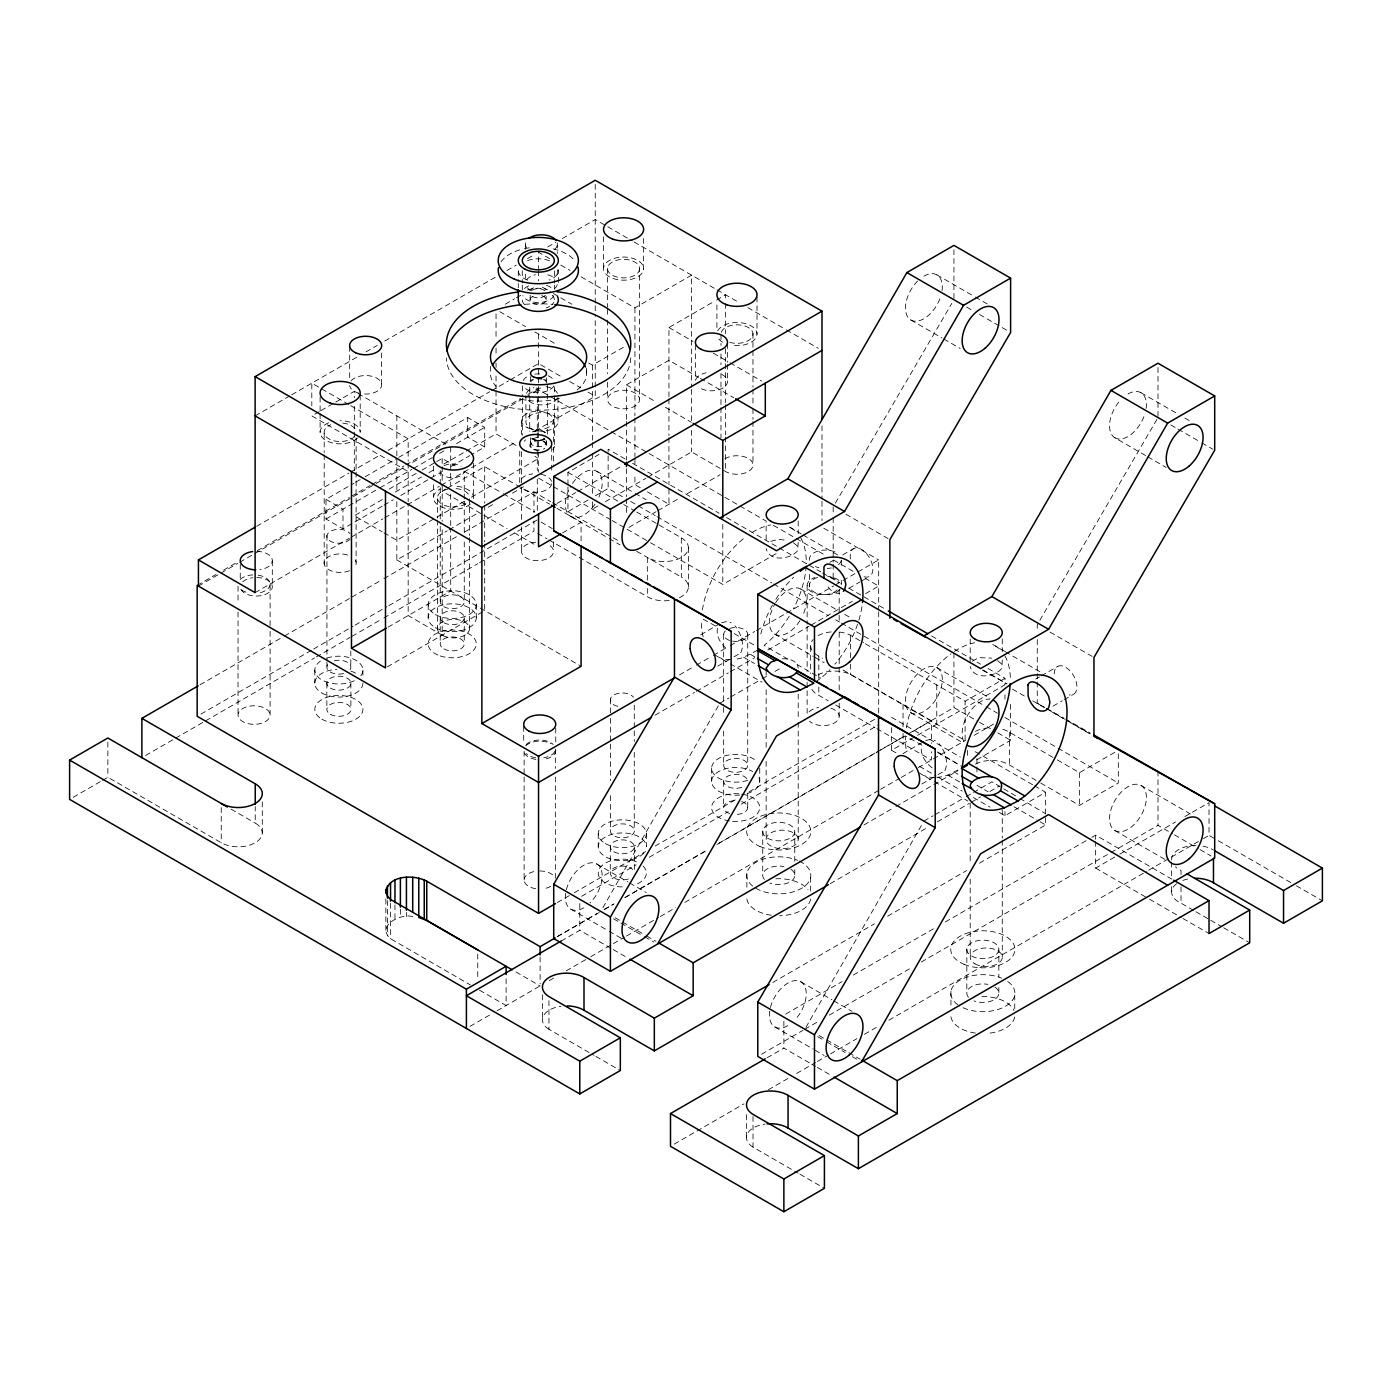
<?xml version="1.0" encoding="UTF-8"?>
<svg xmlns="http://www.w3.org/2000/svg" width="1392" height="1392" viewBox="0 0 1392 1392"><rect width="100%" height="100%" fill="white"/><g stroke="black" fill="none" stroke-linecap="round" stroke-linejoin="round"><path stroke-width="0.75" stroke-dasharray="5 3.75" d="M798.208 542.236L797.668 550.64C790.43 559.584 769.515 562.142 766.139 548.709M1002.275 660.069L1001.753 668.456C994.514 677.399 973.6 679.975 970.207 666.524M740.805 652.761C744.946 643.852 740.735 633.116 735.011 625.843M944.872 770.594C949.031 761.685 944.82 750.932 939.078 743.659M602.91 907.688L718.742 705.152M805.916 1027.383L921.748 824.847M835.357 503.173L951.745 303.456M1156.926 419.427L1037.266 624.73L1037.266 631.098M972.312 661.183L978.854 657.598L991.626 658.138M815.695 681.889L820.793 678.165A74.159 42.821 -60 0 0 829.997 669.691M721.63 622.746L727.094 621.458L731.2 622.816M925.697 740.561L931.161 739.274L935.285 740.648M412.711 916.528C400.513 913.187 375.718 925.958 390.682 938.8L470.339 984.91M737.012 659.06A74.159 42.821 -60 0 0 743.641 657.268L757.3 650.395M936.833 777.432A74.159 42.821 -60 0 0 947.726 775.1L961.385 768.227M255.119 415.895L289.867 395.85M291.694 394.789L358.475 356.23M365.992 351.898L377.267 345.39M384.784 341.04L495.639 277.025M506.914 270.518L516.31 265.089M527.585 258.581L535.102 254.249M547.7 246.976L555.773 242.312M562.333 238.537L595.237 219.536L632.316 240.938M319.203 411.632L311.808 415.895L408.169 471.54M321.047 410.57L333.993 403.088M335.837 402.027L354.316 391.361L354.316 397.781M505.279 304.204L514.518 298.862M516.38 297.801L521.913 294.599M529.308 290.319L534.859 287.117M256.685 526.28L348.766 473.123M350.645 472.027L380.747 454.645M388.055 450.416L489.688 391.744M491.567 390.665L508.48 380.903M510.359 379.807L538.547 363.538L562.333 377.267M581.177 276.869L634.926 307.893L691.615 275.164L691.615 387.254M382.139 506.201L342.989 528.821L325.972 518.99L325.972 499.363L353.951 483.215M355.813 482.137L363.277 477.821M365.139 476.76L396.842 458.455M398.704 457.376L467.695 417.548L484.694 427.361L484.694 446.989L471.644 454.54M197.159 585.371L215.951 574.513M223.468 570.181L238.502 561.498M257.294 550.64L349.375 497.483M351.254 496.405L370.046 485.547M371.925 484.468L403.871 466.024M405.751 464.928L520.382 398.756M527.899 394.423L537.295 388.994L766.139 521.113L766.139 540.235M198.43 586.084L219.101 574.165M220.98 573.069L237.893 563.308M239.772 562.229L405.142 466.755M412.658 462.405L523.514 398.408M525.393 397.312L538.547 389.725M325.972 518.99L378.415 488.731M380.051 487.774L411.98 469.348M413.615 468.391L432.268 457.637M439.594 453.392L445.144 450.19M456.506 443.63L484.694 427.361M588.694 363.034L592.4 365.174L625.687 345.964M389.151 489.062L420.245 471.122M422.072 470.061L434.878 462.666M436.705 461.622L442.186 458.455L455.167 465.937M668.943 396.807L668.943 327.538L714.653 301.142M716.48 300.08L725.632 294.808L725.632 301.281M382.295 499.571L354.316 515.719L382.052 531.727M395.345 492.037L421.445 476.969M428.91 472.654L436.375 468.356M443.822 464.041L464.336 452.209M466.198 451.13L496.039 433.904L516.38 445.649M384.001 505.139L393.327 499.745M400.792 495.448L441.821 471.766M451.13 466.372L469.783 455.602M255.119 592.644L349.079 538.391M350.958 537.312L382.904 518.868M384.784 517.772L405.455 505.835M407.334 504.757L439.28 486.313M441.16 485.234L516.31 441.838M535.102 430.981L595.237 396.268L595.237 318.681M445.875 489.044L442.186 491.185L507.053 528.629M447.737 487.983L484.694 466.633L514.361 483.755M626.417 419.201L626.417 384.818L668.943 360.267L698.593 377.389M463.971 501.52L396.842 540.27L383.896 532.805M471.418 497.205L538.547 458.455L534.859 456.315M396.842 501.677L396.842 559.915L447.18 530.839M449.042 529.76L478.883 512.534M488.209 507.158L495.674 502.843M512.447 493.168L523.636 486.695M200.03 684.794L282.576 637.136M284.438 636.057L350.105 598.142M351.985 597.064L382 579.733M383.879 578.654L457.028 536.407M464.545 532.075L477.665 524.488M479.544 523.409L533.954 492.002L550.675 501.659M567.953 484.764L567.953 472.358L598.995 454.436M557.026 503.417L575.818 492.577M577.697 491.48L622.798 465.45M200.918 714.113L311.791 650.099M313.67 649.02L353.133 626.226M355.012 625.147L386.959 606.703M388.838 605.624L537.295 519.912M73.237 797.268L100.572 781.486M102.399 780.425L107.863 777.275L221.241 842.734A24.047 13.885 0 0 0 255.241 842.734A24.047 13.885 0 0 0 255.241 823.09L255.241 806.56M145.621 755.473L173.756 739.222M175.636 738.143L203.771 721.891M205.651 720.812L314.453 657.998M316.332 656.92L350.105 637.414M351.985 636.335L382 619.005M383.879 617.926L477.665 563.777M479.544 562.681L533.954 531.274L533.954 520.939M588.05 500.041L567.953 511.647L567.953 486.835M595.358 495.83L608.13 488.453L623.181 497.135M388.055 627.166L450.695 591.008L450.695 528.664M597.951 505.975L592.4 509.176L592.4 498.44M605.346 501.712L645.888 478.291M647.732 477.247L691.615 451.913L723.84 470.513M562.577 532.945L581.073 522.261L581.073 543.767M387.324 666.855L484.694 610.636L484.694 544.011M655.997 511.734L626.417 528.821L648.655 541.662M657.842 510.673L678.078 498.997M687.23 493.708L720.134 474.707M650.516 542.723L722.796 584.449L777.067 553.111M700.733 634.769L719.333 624.016M829.841 562.333L833.53 560.21M842.752 554.886L853.835 548.483M679.487 674.911L694.521 666.229M696.4 665.15L711.434 656.467M713.313 655.388L728.347 646.706M730.226 645.61L754.655 631.516M756.535 630.437L784.723 614.15M786.602 613.072L833.582 585.945M835.461 584.866L856.132 572.93M858.011 571.851L878.683 559.915L878.683 609.696M848.929 588.311L859.995 581.926M861.839 580.864L869.217 576.601M717.715 666.194L732.227 657.824M734.036 656.78L738.404 654.292L735.359 654.083M655.058 715.192L694.521 692.416M696.4 691.337L728.347 672.893M730.226 671.797L754.655 657.703M767.81 650.099L809.152 626.226M811.031 625.147L852.374 601.274M865.528 593.688L878.683 586.084L865.528 578.498M719.803 703.273L729.008 697.966M730.835 696.905L760.258 679.922M762.103 678.861L767.618 675.677M774.961 671.431L782.321 667.186M557.339 902.521L572.373 893.855M574.252 892.759L645.662 851.539M655.058 846.11L735.863 799.46M749.018 791.874L874.924 719.177M581.665 896.274L636.144 864.832M649.281 857.228L728.173 811.693M741.31 804.106L878.422 724.936M557.479 936.416L596.994 913.604M604.528 909.254L613.907 903.843M625.182 897.335L707.815 849.625M719.072 843.117L874.959 753.124M876.838 752.045L905.009 735.776M908.767 733.619L953.938 707.536L977.706 721.265M557.044 936.868L602.179 910.803M604.076 909.724L613.472 904.278M624.764 897.77L707.536 849.99M716.932 844.544L878.717 751.158M880.597 750.062L905.044 735.95M912.578 731.6L931.387 720.743L931.387 743.485M865.528 643.87L965.108 701.272L1004.954 678.269L1004.954 684.464M561.202 941.009L579.785 930.274L611.384 948.526M891.576 727.633L891.576 750.271L915.727 736.316M917.589 735.254L1004.954 684.812M902.938 753.664L923.418 741.849M1035.752 679.087L1039.459 676.964M1041.303 675.903L1057.903 666.316M470.026 1026.374L490.889 1014.333M497.083 1010.766L539.852 986.058M549.266 980.629L554.921 977.375M566.213 970.85L588.816 957.8M590.695 956.722L624.764 937.042M626.47 936.05L658.625 917.502M660.365 916.493L675.555 907.723M684.847 902.364L878.787 790.378M880.597 789.334L899.493 778.424M901.285 777.397L916.441 768.645M918.215 767.618L965.404 740.37M974.156 735.324L994.079 723.823M1052.996 706.144L1062.235 700.82M1064.08 699.741L1073.302 694.417M921.8 784.009L936.294 775.64M938.121 774.596L942.488 772.125L939.443 771.916M864.032 824.899L894.082 807.551M895.961 806.455L957.94 770.681M976.749 759.823L1010.609 740.266L1010.609 703.308M923.888 821.106L933.075 815.799M934.919 814.738L964.325 797.738M966.17 796.676L971.686 793.492M973.53 792.431L991.904 781.817L1017.952 797.285M830.276 883.659L927.942 827.266M937.338 821.837L969.267 803.41M971.146 802.331L980.525 796.903M989.921 791.491L999.317 786.062M999.369 812.51L1004.954 815.729L1045.618 792.257L1045.618 824.969L977.897 864.084M1057.346 759.928L1079.479 772.699L1116.471 751.349M772.838 982.456L874.437 923.818M887.591 916.214L966.605 870.592M1040.746 783.07L1079.479 805.429L1118.315 783L1118.315 750.271M785.749 1014.089L842.09 981.569M853.366 975.061L934.119 928.429M945.394 921.922L1090.006 838.419M1091.885 837.34L1095.643 835.165L1171.855 879.17M761.546 1054.249L802.958 1030.341M804.837 1029.245L819.871 1020.58M829.249 1015.151L911.882 967.457M921.278 962.029L1109.076 853.609M1110.955 852.513L1158.005 825.352L1172.638 833.808M767.131 1057.763L783.87 1048.106L815.468 1066.342M1095.643 841.342L1095.643 868.103L1117.95 855.21M1119.812 854.149L1175.561 821.959M1184.87 816.582L1209.022 802.645L1209.022 835.374L1216.451 839.654M674.25 1144.12L743.92 1103.891M768.401 1089.762L789.125 1077.791M796.659 1073.441L815.486 1062.583M817.365 1061.487L828.658 1054.962M830.537 1053.883L856.898 1038.658M864.432 1034.308L879.5 1025.608M888.914 1020.179L1146.886 871.235M1148.765 870.157L1169.489 858.203M1171.368 857.107L1201.487 839.724M1203.384 838.628L1209.022 835.374M770.768 541.436L777.937 539.348L787.541 540.322M839.463 593.236L837.097 593.253A15.521 10.962 74.9 0 1 830.067 589.321L828.101 586.867A16.112 10.44 66.9 0 1 826.343 584.066M782.165 658.834C788.551 658.294 797.564 660.504 798.208 668.09M703.291 619.301L717.698 627.183C715.331 636.092 721.3 644.757 728.033 650.012M982.317 670.057L1006.851 683.82M1037.266 682.045L1037.266 703.273L1044.8 707.501M1046.697 708.563L1063.679 718.098M1065.559 719.159L1090.093 732.923M814.668 653.387A24.047 13.885 0 0 0 818.809 656.102L822.55 658.259M843.134 670.057L931.387 720.743M811.884 689.405A24.047 13.885 0 0 0 818.809 695.374L828.17 700.75M835.652 705.031L874.959 727.564M876.838 728.642L931.387 760.015L931.387 751.75M936.92 274.868L973.478 295.991M975.322 297.053L988.111 304.43M1140.988 392.701L1177.562 413.807M1184.87 418.035L1190.369 421.202M966.727 307.127L972.208 310.294M979.533 314.505L1006.955 330.339M1170.811 424.943L1176.292 428.11M1178.119 429.171L1200.061 441.838M1201.888 442.9L1212.867 449.233M910.855 320.003L941.949 337.943M943.776 339.004L960.236 348.505M1118.75 402.149A26.048 15.051 -60 0 0 1114.94 437.819L1146.016 455.776M1147.843 456.837L1166.131 467.381M634.16 241.999L715.175 288.77M717.054 289.849L739.535 302.847M747.869 307.649L784.931 329.051M786.393 329.887L818.287 348.313M549.666 258.686L538.547 252.265L538.547 268.621M560.802 265.106L570.059 270.448M668.943 327.538L693.025 341.44M713.417 353.22L728.242 361.781M730.087 362.842L761.598 381.025M542.254 287.135L551.528 292.477M553.372 293.555L558.94 296.757M560.802 297.836L571.921 304.256M700.437 378.45L733.793 397.712M499.728 311.669L525.619 326.615M534.859 331.94L557.131 344.798M626.417 384.818L656.067 401.923M665.341 407.282L691.285 422.263M845.988 514.292L888.044 538.582M1050.055 632.125L1092.111 656.398M569.641 381.495L580.621 387.829M587.929 392.039L595.237 396.268M823.82 528.229L878.683 559.915M801.148 533.884L788.359 526.489A74.159 42.821 -60 0 1 797.39 533.153M802.975 534.946L837.723 555.008M1004.606 651.334L992.426 644.322A74.159 42.821 -60 0 1 1001.474 650.969M1005.233 651.717L1039.981 671.762M773.447 525.341L824.29 554.695M833.582 560.054L856.167 573.104M625.06 458.942L608.13 449.164L608.13 488.453M632.577 463.292L719.09 513.23M726.607 517.58L777.397 546.899M779.276 547.978L807.482 564.265M809.361 565.343L820.654 571.868M822.533 572.947L839.446 582.726M848.859 588.155L884.581 608.774M931.596 635.918L980.507 664.158M988.024 668.491L1004.954 678.269M983.187 670.091L1006.955 683.82M1037.266 703.273L1044.574 707.501M1046.401 708.545L1064.689 719.107M1066.516 720.169L1090.284 733.897M1012.384 689.11L1025.399 696.626M1032.829 700.907L1043.983 707.345M1051.412 711.643L1068.134 721.3M1069.996 722.378L1090.441 734.176M640.303 487.739L634.926 484.642L634.926 473.889M647.454 491.863L668.943 504.269L668.943 487.078M596.785 471.244L633.36 492.368M635.187 493.412L646.166 499.745M800.87 589.06L837.427 610.183M844.753 614.411L850.234 617.578M936.92 667.621A26.048 15.051 -60 0 1 928.655 707.989A26.048 15.051 -60 0 1 906.088 694.956A26.048 15.051 -60 0 1 936.92 667.621L989.938 698.245M1140.988 785.436A26.048 15.051 -60 0 1 1132.723 825.804A26.048 15.051 -60 0 1 1110.172 812.771A26.048 15.051 -60 0 1 1140.988 785.436L1190.369 813.955M630.698 501.468L636.335 504.739M638.232 505.818L655.145 515.597M657.024 516.676L771.742 582.9M773.621 583.996L828.17 615.49M835.687 619.823L839.446 621.998M841.325 623.077L984.266 705.605M986.145 706.684L997.42 713.209M1004.954 717.541L1118.315 783M1218.313 840.733L1294.525 884.72M1296.387 885.799L1322.4 900.815M567.953 472.358L621.859 503.486M623.72 504.565L634.874 511.003M636.736 512.065L657.181 523.879M659.025 524.941L681.332 537.817L681.332 577.088A24.047 13.885 0 0 1 676.355 598.943M839.359 632.055A24.047 13.885 0 0 1 850.529 635.222L863.649 642.791M1002.797 729.304A24.047 13.885 0 0 1 1009.409 732.244L1055.501 758.866M979.533 722.309L990.495 728.642M997.82 732.871L1010.609 740.266M1174.465 834.852L1198.234 848.581M1200.061 849.642L1211.04 855.976M484.694 446.989L467.695 437.175L467.695 417.548M538.547 478.082L551.545 485.599M553.407 486.661L610.305 519.512M612.097 520.556L624.625 527.777M975.427 764.069A24.047 13.885 0 0 1 1009.409 764.974L1038.902 782.008M818.026 674.911A24.047 13.885 0 0 1 850.529 674.511L965.108 740.544L965.108 701.272M552.537 502.738L619.997 541.679M636.736 551.336L681.332 577.088M358.022 393.484L446.971 444.848M516.206 484.816L549.562 504.078M556.974 508.358L581.073 522.261M570.737 516.38L607.312 537.486M609.139 538.547L620.101 544.881M774.805 634.195L813.206 656.363M815.033 657.424L824.186 662.696M910.855 712.756L963.89 743.363M1114.94 830.572L1166.131 860.134M1032.62 784.74L976.94 752.585A24.047 13.885 0 0 1 973.843 750.949M1034.482 785.819L1045.618 792.257M891.576 717.35L960.341 757.057M348.87 404.567L311.808 383.165L311.808 405.681M350.714 405.646L408.169 438.811L408.169 461.309M464.423 471.296L501.485 492.681M503.347 493.76L534.841 511.943M787.907 659.164L764.104 645.436A74.159 42.821 -60 0 0 791.422 612.497M796.99 664.419L820.793 678.165M541.036 522.07L552.293 528.577M734.245 633.621L754.882 645.54M937.964 752.637L963.56 767.427M750.445 654.362L755.717 657.407M954.529 772.195L958.044 774.213M976.94 785.314L988.076 791.752M1014.055 806.751L1038.188 820.688M1040.05 821.767L1045.618 824.969M1176.658 883.659A24.047 13.885 0 0 0 1181.008 903.147L1194.005 910.646M1195.867 911.725L1208.848 919.225M1210.709 920.286L1221.845 926.724M1223.707 927.803L1249.703 942.802M537.66 533.432L546.952 538.791M548.813 539.87L647.315 596.733A24.047 13.885 0 0 0 670.561 600.335M743.641 657.268L754.516 663.549M947.726 775.1L960.393 782.408M891.576 750.271L897.144 753.49M919.451 766.366L936.172 776.023M938.034 777.101L962.203 791.056M973.356 797.494L990.077 807.151M1095.643 868.103L1147.687 898.136M1149.548 899.215L1181.147 917.45M1183.009 918.529L1209.022 933.545M514.466 532.91L536.703 545.751M714.427 654.71L729.06 663.149M730.261 663.827L761.981 682.15M918.511 772.525L933.145 780.982M934.345 781.66L967.875 801.044M325.972 499.363L342.989 509.176L342.989 528.821M396.842 559.915L581.073 666.281M596.785 863.997L627.879 881.936M629.706 882.998L646.166 892.498M800.87 981.812L831.946 999.769M833.773 1000.813L852.061 1011.375M615.107 917.746L620.675 920.965M622.537 922.043L644.844 934.919M646.706 935.981L655.997 941.357M819.175 1035.561L824.76 1038.78M826.622 1039.859L847.067 1051.656M848.911 1052.735L860.065 1059.173M613.559 918.824L619.057 921.991M620.884 923.035L642.826 935.72M644.653 936.764L653.788 942.053M817.643 1036.64L824.951 1040.868M826.778 1041.929L845.066 1052.474M852.391 1056.702L857.872 1059.869M570.737 909.115L607.312 930.239M609.139 931.283L621.928 938.678M774.805 1026.948L813.206 1049.116M815.033 1050.177L824.186 1055.449M613.246 949.588L628.123 958.183M817.313 1067.42L832.19 1075.999M515.945 971.964L540.113 985.919M231.089 809.152L255.241 823.09M548.953 1000.674L548.953 1029.297L594.036 1055.327M595.915 1056.424L620.327 1070.518M753.02 1116.436L753.02 1147.13L798.103 1173.16M799.982 1174.239L824.412 1188.333M479.527 990.217L506.096 1005.546L506.096 976.61M1019.814 798.399L1045.844 813.85M937.529 751.958L959.854 765.217M932.101 767.845C925.367 762.572 919.416 753.907 921.765 744.998L905.566 736.142A74.159 42.821 -60 0 0 906.488 751.384M997.507 660.556L1001.231 663.688L1002.275 666.42M793.44 542.741L797.164 545.873L798.208 548.587M1181.008 874.507L1181.008 870.418A24.047 13.885 0 0 1 1175.387 866.851M1181.008 886.774L1181.008 903.147M1171.664 862.031L1171.664 878.404M1171.664 886.582L1171.664 892.724M1158.005 367.575L1158.005 417.548M1158.005 771.029L1158.005 825.352M1095.643 835.165L1095.643 839.289M1079.479 772.699L1079.479 805.429M1037.266 639.589L1037.266 671.431M1037.266 673.554L1037.266 679.922M1014.733 995.071L1014.733 1009.009M1009.409 732.244L1009.409 764.974M1004.954 694.799L1004.954 699.132M1004.954 811.623L1004.954 815.729M1002.275 638.876L1002.275 651.595M1002.275 809.761L1002.275 837.967M1002.275 840.124L1002.275 957.244M998.847 949.988A16.025 9.257 0 0 1 973.965 957.122A16.025 9.257 0 0 1 975.705 941.114A16.025 9.257 0 0 1 998.847 949.988L998.847 977.08M998.847 987.502L998.847 993.749M976.94 758.727L976.94 764.869M976.94 766.905L976.94 773.047M970.207 638.98L970.207 664.402M970.207 803.254L970.207 863.98M970.207 879.17L970.207 957.244M967.597 750.358L967.597 758.536M966.831 948.822L966.831 992.583M953.938 249.742L953.938 299.732M953.938 653.196L953.938 707.536M950.945 991.261L950.945 1007.164M936.764 684.899L936.764 724.188M903.043 704.369L903.043 731.252M903.043 733.323L903.043 743.659M878.683 611.854L878.683 717.002M850.529 635.222L850.529 662.105M850.529 664.175L850.529 674.511M841.307 560.228L841.307 566.283M841.307 580.377L841.307 584.396A16.025 9.257 0 0 0 827.683 576.323M839.185 589.495L839.185 613.106M839.185 615.264L839.185 621.702M839.185 632.42L839.185 690.362M839.185 703.256L839.185 716.132M833.182 506.897L833.182 515.388M833.182 517.511L833.182 562.107M833.182 564.23L833.182 579.089M821.993 425.882L821.993 499.154M821.993 501.311L821.993 520.712M818.809 656.102L818.809 678.844M818.809 687.109L818.809 695.374M810.666 646.584L810.666 673.45M810.666 877.256L810.666 891.176M809.448 574.496L809.448 586.571M807.134 585.632L807.134 624.26M807.134 626.4L807.134 671.466M807.134 682.202L807.134 688.64M807.134 690.78L807.134 716.549M798.208 521.06L798.208 533.762M798.208 694.103L798.208 720.134M798.208 722.309L798.208 839.428A16.025 9.257 0 0 1 774.143 847.45A16.025 9.257 0 0 1 774.143 831.407A16.025 9.257 0 0 1 798.208 839.428M794.762 832.172A16.025 9.257 0 0 1 769.898 839.289A16.025 9.257 0 0 1 771.638 823.298A16.025 9.257 0 0 1 794.762 832.172L794.762 861.335M794.762 869.669L794.762 875.916M783.87 1021.345L783.87 1048.106M766.139 670.248L766.139 676.756M766.139 689.771L766.139 748.339M766.139 761.354L766.139 839.428M762.764 831.007L762.764 874.768M759.736 768.28L759.736 781.364M757.004 297.035L757.004 334.237M752.968 333.488L752.968 348.505M752.968 350.662L752.968 387.133M752.968 389.29L752.968 406.447M752.968 408.604L752.968 419.323M752.968 421.48L752.968 464.406M747.73 634.456L747.73 765.374A12.023 6.943 0 0 1 729.669 771.377A12.023 6.943 0 0 1 729.704 759.353A12.023 6.943 0 0 1 747.73 765.374M747.713 793.457L747.713 807.551M746.86 873.428L746.86 889.349M746.512 1114.679L746.512 1137.194M727.442 343.633L727.442 362.233M727.442 364.304L727.442 380.834M725.632 303.421L725.632 333.61M725.632 348.696L725.632 361.624M725.632 363.782L725.632 402.566M725.632 404.724L725.632 434.896M725.632 437.053L725.632 471.54M723.666 634.456L723.666 705.274M723.666 707.414L723.666 716.01M723.666 731.026L723.666 765.356M723.649 781.364L723.649 807.551M722.796 524.279L722.796 584.449M720.969 334.672L720.969 345.407M720.969 353.986L720.969 364.721M720.969 373.3L720.969 405.507M720.969 407.647L720.969 437.697M716.915 304.987L716.915 329.782M711.625 768.28L711.625 781.364M695.461 345.025L695.461 380.173M691.615 389.395L691.615 421.724M691.615 430.354L691.615 451.913M688.379 547.648L688.379 586.919M668.943 398.947L668.943 435.487M668.943 437.645L668.943 484.921M647.315 580.203L647.315 557.461A24.047 13.885 0 0 0 681.332 557.461A24.047 13.885 0 0 0 681.332 537.817M647.315 588.468L647.315 596.733M646.358 833.738L646.358 846.823A24.047 13.885 0 0 0 612.149 834.243A24.047 13.885 0 0 0 606.842 857.455A24.047 13.885 0 0 0 645.54 850.408M643.574 238.432L643.574 269.439A20.045 11.571 0 0 1 612.358 278.209A20.045 11.571 0 0 1 614.812 258.216A20.045 11.571 0 0 1 643.574 269.439M639.624 268.708A16.025 9.257 0 0 1 615.455 276.608A16.025 9.257 0 0 1 615.682 260.565A16.025 9.257 0 0 1 639.624 268.708L639.624 399.626A16.025 9.257 0 0 1 615.455 407.508A16.025 9.257 0 0 1 615.682 391.483A16.025 9.257 0 0 1 639.624 399.626M634.926 307.893L634.926 415.86M634.926 418L634.926 456.698M634.926 458.838L634.926 465.293M634.265 705.048L634.265 728.66M634.265 730.8L634.265 741.536M634.265 752.272L634.265 831.668A12.023 6.943 0 0 1 615.09 836.366A12.023 6.943 0 0 1 617.63 824.429A12.023 6.943 0 0 1 634.265 831.668M634.334 846.823L634.334 870.992M626.417 421.341L626.417 460.039M626.417 468.634L626.417 496.579M626.417 498.719L626.417 513.77M610.392 699.062L610.392 716.236M610.392 718.376L610.392 741.988M610.392 744.128L610.392 780.616M610.392 795.65L610.392 829.98M610.288 846.823L610.288 873.01M607.556 268.552L607.556 307.18M607.556 309.32L607.556 317.898M607.556 320.056L607.556 373.7M607.556 382.295L607.556 399.452M603.589 236.797L603.589 267.803M598.247 833.738L598.247 846.823M595.237 184.388L595.237 303.595M595.237 305.735L595.237 316.523M592.4 365.174L592.4 440.394M592.4 442.552L592.4 451.147M592.4 453.305L592.4 496.283M586.624 368.114L586.624 374.239M579.785 903.53L579.785 930.274M558.331 282.454L558.331 269.822A20.045 11.571 0 0 1 549.144 280.105M557.966 397.677L557.966 421.846A16.025 9.257 0 0 1 533.919 429.867A16.025 9.257 0 0 1 533.919 413.824A16.025 9.257 0 0 1 557.966 421.846M557.305 242.991L557.305 253.327M557.305 269.857L557.305 278.122M555.756 728.051L555.756 742.145M555.338 749.053L555.338 768.367M555.338 776.962L555.338 879.97M554.555 386.889L554.555 444.779M554.347 270.848L554.347 283.133M554.347 285.169L554.347 289.258M553.424 419.41L553.424 445.162M553.424 447.302L553.424 466.633M553.424 541.749L553.424 550.327M551.702 446.501L551.702 463.049M551.702 465.119L551.702 473.384M547.369 385.34L547.369 435.609M546.499 377.876L546.499 383.757M546.517 441.542L546.517 444.814M546.151 296.252L546.151 299.524M542.428 994.81L542.428 1019.362M540.113 956.983L540.113 983.848M538.547 270.674L538.547 280.906M538.547 334.08L538.547 394.127M538.547 396.268L538.547 430.58M538.547 432.721L538.547 449.877M538.547 452.017L538.547 472.201M537.295 388.994L537.295 470.548M537.295 479.126L537.295 511.316M533.954 492.002L533.954 512.674M530.596 376.693L530.596 382.574M530.596 437.714L530.596 445.892M530.161 295.191L530.161 300.098M529.743 387.289L529.743 431.276M525.898 395.659L525.898 421.846M525.463 245.166L525.463 249.307M525.463 274.102L525.463 278.243M524.105 751.21L524.105 774.805M524.105 776.962L524.105 879.97A15.608 9.013 0 0 0 535.676 888.688M523.688 726.45L523.688 742.562M522.557 385.897L522.557 396.616M522.557 398.756L522.557 435.209M522.278 270.709L522.278 282.994M522.278 285.029L522.278 293.207M521.582 421.585L521.582 434.461M521.582 451.634L521.582 485.965M521.582 488.122L521.582 524.593M521.582 526.75L521.582 552.502M519.738 451.269L519.738 482.276A16.025 9.257 0 0 1 532.788 473.889M518.294 270.918L518.294 281.445M518.294 283.55L518.294 287.744M496.039 313.826L496.039 339.561M496.039 348.139L496.039 354.56M496.039 363.138L496.039 367.436M496.039 376.014L496.039 388.873M496.039 391.013L496.039 433.904M490.471 366.322L490.471 372.464A48.094 27.77 0 0 0 496.144 386.454M484.694 466.633L484.694 503.173M484.694 505.313L484.694 541.853M477.752 954.042L477.752 978.854M476.29 604.633L476.29 617.717M473.541 463.205L473.541 498.336A20.045 11.571 0 0 0 454.592 486.173M469.469 498.928L469.469 535.415M469.469 537.573L469.469 627.705M464.267 498.997L464.267 471.088A12.023 6.943 0 0 1 453.34 477.734A12.023 6.943 0 0 1 440.533 472.34M464.267 501.137L464.267 533.327M464.267 541.923L464.267 602.005A12.023 6.943 0 0 1 445.823 607.591A12.023 6.943 0 0 1 446.675 595.585A12.023 6.943 0 0 1 464.267 602.005M464.267 617.613L464.267 643.783M450.695 446.989L450.695 485.686M450.695 494.282L450.695 526.524M442.186 458.455L442.186 464.58M442.186 466.633L442.186 482.989M442.186 485.042L442.186 521.269M442.186 529.865L442.186 635.187L408.169 615.542L408.169 503.782M440.237 470.531L440.237 485.547M440.237 487.705L440.237 524.192M440.237 526.333L440.237 601.448M440.22 617.839L440.22 644.026M437.575 498.649L437.575 517.963M437.575 520.121L437.575 629.567M433.504 466.094L433.504 476.429M433.504 484.694L433.504 497.101M428.197 604.633L428.197 617.717M408.169 463.362L408.169 501.625M406.429 912.404L406.429 916.545M400.374 909.237L400.374 917.502M396.842 415.895L396.842 456.646M396.842 458.786L396.842 493.099M394.963 904.852L394.963 919.329M390.543 903.304L390.682 938.8M387.515 900.537L387.515 935.685M385.862 899.11L385.862 932.188M381.617 352.924L381.617 383.931M362.912 670.091L362.912 677.573M360.197 395.05L360.197 432.268A20.045 11.571 0 0 0 340.153 420.697M356.108 437.767L356.108 469.974M356.108 472.114L356.108 562.246M354.316 406.36L354.316 429.954M354.316 432.094L354.316 470.687M350.819 650.864L350.819 668.038M350.888 683.176L350.888 709.363M349.688 346.417L349.688 379.494M326.946 535.415L326.946 659.895M326.946 662.035L326.946 666.333M326.842 683.176L326.842 709.363M324.197 433.19L324.197 452.504M324.197 454.662L324.197 564.108M320.108 397.12L320.108 411.597M320.108 413.668L320.108 432.268M314.818 670.091L314.818 683.176M272.31 560.889L272.31 587.076M258.216 575.192A16.025 9.257 0 0 1 270.1 584.135L270.1 629.201M270.1 631.359L270.1 715.053A16.025 9.257 0 0 1 246.053 723.074A16.025 9.257 0 0 1 246.053 707.032A16.025 9.257 0 0 1 270.1 715.053M262.288 801.914L262.288 832.921M240.259 564.317L240.259 580.429M238.032 586.293L238.032 603.449M238.032 612.045L238.032 715.053M221.241 807.586L221.241 842.734M107.863 742.145L107.863 777.275M729.704 628.436A12.023 6.943 0 0 1 747.626 633.551A12.023 6.943 0 0 1 732.575 641.155M729.669 640.459A12.023 6.943 0 0 1 725.284 630.976M617.822 706.353A12.023 6.943 0 0 1 613.75 695.043A12.023 6.943 0 0 1 633.395 697.201M444.118 465.711A12.023 6.943 0 0 1 461.1 466.111M350.036 538.878A12.023 6.943 0 0 1 331.644 541.819A12.023 6.943 0 0 1 331.487 530.804A12.023 6.943 0 0 1 349.949 533.554M837.218 589.86A16.025 9.257 0 0 1 812.075 592.105A16.025 9.257 0 0 1 814.842 577.506M830.867 577.297A16.025 9.257 0 0 1 838.558 582.813M270.1 584.135A16.025 9.257 0 0 1 258.216 593.079M246.053 592.157A16.025 9.257 0 0 1 240.19 588.764M240.19 579.507A16.025 9.257 0 0 1 254.075 574.879M554.799 751.384A15.608 9.013 0 0 1 543.767 757.77M535.676 757.77A15.608 9.013 0 0 1 526.193 753.559M526.193 744.546A15.608 9.013 0 0 1 553.25 744.546M334.184 660.8A12.023 6.943 0 0 1 347.321 662.244A12.023 6.943 0 0 1 350.036 669.796M343.58 673.571A12.023 6.943 0 0 1 330.443 672.127A12.023 6.943 0 0 1 327.729 664.576M830.867 708.215A16.025 9.257 0 0 1 834.748 722.726A16.025 9.257 0 0 1 809.465 721.143M809.1 711.886A16.025 9.257 0 0 1 818.67 707.449M550.362 545.873A16.025 9.257 0 0 1 544.724 559.671A16.025 9.257 0 0 1 522.157 554.086A16.025 9.257 0 0 1 535.624 542.219M550.762 886.356A15.608 9.013 0 0 1 543.767 888.688M524.105 879.97A15.608 9.013 0 0 1 535.676 871.27M539.731 870.957A15.608 9.013 0 0 1 553.25 875.464M501.085 261.783A40.09 23.142 0 0 1 522.505 249.098M524.453 248.663A40.09 23.142 0 0 1 530.526 247.672M553.181 248.89A40.09 23.142 0 0 1 575.157 261.244M527.62 280.157A20.045 11.571 0 0 1 518.729 267.908M527.481 260.635A20.045 11.571 0 0 1 551.806 261.818M527.481 290.093A20.045 11.571 0 0 1 547.508 289.553M553.772 302.29A16.025 9.257 0 0 1 552.137 304.517M549.562 306.431A16.025 9.257 0 0 1 546.238 307.876M524.366 304.396A16.025 9.257 0 0 1 522.87 297.366M552.259 295.261A16.025 9.257 0 0 1 554.347 299.906M553.772 295.748A16.025 9.257 0 0 1 538.199 302.534A16.025 9.257 0 0 1 522.8 295.609M524.488 288.596A16.025 9.257 0 0 1 530.404 285.238M546.447 285.308A16.025 9.257 0 0 1 552.259 288.718M545.333 295.33A8.021 4.628 0 0 1 531.483 295.817M532.144 290.197A8.021 4.628 0 0 1 544.846 290.702M541.732 295.661A8.021 4.628 0 0 1 544.603 302.569A8.021 4.628 0 0 1 532.353 303.004A8.021 4.628 0 0 1 533.728 295.957M557.252 245.41A16.025 9.257 0 0 1 553.981 249.812M526.489 247.515A16.025 9.257 0 0 1 526.663 240.416M717.68 330.931A20.045 11.571 0 0 1 742.423 322.944A20.045 11.571 0 0 1 756.239 337.229A20.045 11.571 0 0 1 731.513 345.216M722.587 342.154A20.045 11.571 0 0 1 717.541 336.916M357.5 438.045A20.045 11.571 0 0 1 326.598 440.794A20.045 11.571 0 0 1 328.651 422.785M470.322 504.043A20.045 11.571 0 0 1 440.481 506.514A20.045 11.571 0 0 1 440.133 489.114M557.252 284.681A16.025 9.257 0 0 1 553.981 289.084M531.466 290.615A16.025 9.257 0 0 1 526.489 286.787M526.663 279.705A16.025 9.257 0 0 1 535.45 274.746M547.717 274.85A16.025 9.257 0 0 1 554.242 277.808M351.08 380.956A16.025 9.257 0 0 1 371.02 376.084A16.025 9.257 0 0 1 381.182 387.133A16.025 9.257 0 0 1 362.999 393.936M358.997 393.223A16.025 9.257 0 0 1 349.688 385.688M721.891 374.518A16.025 9.257 0 0 1 722.152 388.438A16.025 9.257 0 0 1 698.21 386.767M695.687 379.825A16.025 9.257 0 0 1 706.144 372.795M551.702 483.72A16.025 9.257 0 0 1 538.652 492.089A16.025 9.257 0 0 1 521.252 486.991M541.07 474.272A16.025 9.257 0 0 1 551.493 481.301M586.415 370.62A48.094 27.77 0 0 1 577.054 390.004M559.375 398.39A48.094 27.77 0 0 1 526.646 400.252M524.61 399.939A48.094 27.77 0 0 1 518.729 398.651M630.733 357.727A92.203 53.227 0 0 1 538.791 410.222A92.203 53.227 0 0 1 446.38 357.988M524.801 304.361A92.203 53.227 0 0 1 552.85 304.413M553.929 385.793A16.025 9.257 0 0 1 539.539 392.405A16.025 9.257 0 0 1 523.862 386.872M523.183 380.555A16.025 9.257 0 0 1 527.516 376.466M534.806 374.17A16.025 9.257 0 0 1 540.357 373.978M548.083 375.736A16.025 9.257 0 0 1 553.25 379.477M531.135 381.408A8.021 4.628 0 0 1 533.658 379.511M543.419 379.494A8.021 4.628 0 0 1 545.96 381.391M554.486 446.397A16.025 9.257 0 0 1 552.902 449.477M524.192 441.229A16.025 9.257 0 0 1 525.654 439.855M540.722 388.107A8.822 5.098 0 0 1 536.146 388.072M530.978 380.573A8.822 5.098 0 0 1 532.405 379.529M544.881 379.616A8.822 5.098 0 0 1 546.256 380.695M544.707 439.193A8.822 5.098 0 0 1 530.857 438.028M532.405 431.885A8.822 5.098 0 0 1 546.256 433.051M544.846 438.41A8.021 4.628 0 0 1 532.127 438.306M533.762 431.833A8.021 4.628 0 0 1 541.732 431.294M543.524 431.903A8.021 4.628 0 0 1 544.985 432.773M546.012 440.377A8.021 4.628 0 0 1 540.183 446.623A8.021 4.628 0 0 1 530.543 442.221A8.021 4.628 0 0 1 539.713 437.506M543.524 438.445A8.021 4.628 0 0 1 544.985 439.315M538.426 450.451A8.822 5.098 0 0 1 529.743 445.283A8.822 5.098 0 0 1 538.687 440.272A8.822 5.098 0 0 1 547.369 445.423M539.487 449.947A8.021 4.628 0 0 1 530.543 445.092A8.021 4.628 0 0 1 540.409 440.846A8.021 4.628 0 0 1 545.925 447.197M544.846 448.224A8.021 4.628 0 0 1 543.35 449.077M1182.835 880.423A24.047 13.885 0 0 1 1190.56 878.578M753.02 1147.13A24.047 13.885 0 0 1 765.043 1124.092M1014.733 1016.96A32.068 18.514 0 0 1 987.902 1033.334M975.392 1033.055A32.068 18.514 0 0 1 950.771 1014.751M981.952 996.533A32.068 18.514 0 0 1 1013.95 1010.54M1171.664 859.995A24.047 13.885 0 0 1 1198.912 845.657M1203.001 846.197A24.047 13.885 0 0 1 1213.476 850.077M994.862 987.05A16.025 9.257 0 0 1 994.915 999.247A16.025 9.257 0 0 1 973.965 1000.883M968.484 997.281A16.025 9.257 0 0 1 970.763 987.085A16.025 9.257 0 0 1 987.955 984.388M1007.738 981.499A32.068 18.514 0 0 1 1003.858 1007.147A32.068 18.514 0 0 1 959.314 1005.737M957.94 1004.833A32.068 18.514 0 0 1 959.558 980.438A32.068 18.514 0 0 1 1001.648 978.176M1054.266 673.989A16.025 9.257 60 0 1 1064.271 666.594A16.025 9.257 60 0 1 1076.66 683.855A16.025 9.257 60 0 1 1069.247 694.869M1127.955 393.988A26.048 15.051 -60 0 1 1145.755 410.501M1143.911 416.695A26.048 15.051 -60 0 1 1114.94 437.819M787.837 1025.66A26.048 15.051 -60 0 1 770.524 1007.095A26.048 15.051 -60 0 1 799.669 981.238A26.048 15.051 -60 0 1 797.042 1017.482M775.675 602.649A26.048 15.051 -60 0 1 800.435 588.833A26.048 15.051 -60 0 1 802.453 616.151M799.982 620.606A26.048 15.051 -60 0 1 774.387 633.934A26.048 15.051 -60 0 1 774.805 604.111M1004.902 655.841A74.159 42.821 -60 0 1 1010.331 679.487M934.763 777.519A74.159 42.821 -60 0 1 923.366 775.327M906.453 727.772A74.159 42.821 -60 0 1 950.997 653.788M954.407 651.421A74.159 42.821 -60 0 1 974.696 642.756M963.873 741.553A26.048 15.051 -60 0 1 968.119 714.427A26.048 15.051 -60 0 1 989.782 699.167M861.944 606.773A74.159 42.821 -60 0 1 858.151 622.52M857.559 624.277A74.159 42.821 -60 0 1 834.974 664.158M760.832 634.004A74.159 42.821 -60 0 1 773.882 602.545M775.901 599.239A74.159 42.821 -60 0 1 793.597 577.175M850.477 559.045A16.025 9.257 60 0 1 859.421 548.465A16.025 9.257 60 0 1 872.732 567.014A16.025 9.257 60 0 1 862.866 576.305M923.888 276.173A26.048 15.051 -60 0 1 941.688 292.668M939.844 298.862A26.048 15.051 -60 0 1 909.776 319.255A26.048 15.051 -60 0 1 917.589 281.08M583.753 907.828A26.048 15.051 -60 0 1 566.84 887.887A26.048 15.051 -60 0 1 597.168 864.223A26.048 15.051 -60 0 1 590.051 902.921M572.547 483.407A26.048 15.051 -60 0 1 597.203 471.505A26.048 15.051 -60 0 1 597.603 499.85M594.976 504.217A26.048 15.051 -60 0 1 569.902 515.84A26.048 15.051 -60 0 1 570.737 486.295M800.818 538.025A74.159 42.821 -60 0 1 806.229 563.656M806.142 565.691A74.159 42.821 -60 0 1 793.283 609.087M730.678 659.686A74.159 42.821 -60 0 1 719.281 657.494M703.186 636.962A74.159 42.821 -60 0 1 701.411 620.345M702.386 609.94A74.159 42.821 -60 0 1 743.537 538.565M752.045 532.51A74.159 42.821 -60 0 1 770.629 524.941M548.953 1029.297A24.047 13.885 0 0 1 560.959 1006.277M810.666 899.128A32.068 18.514 0 0 1 779.642 915.727M771.325 915.24A32.068 18.514 0 0 1 746.86 895.317M775.779 878.787A32.068 18.514 0 0 1 808.039 889.679M975.427 731.339A24.047 13.885 0 0 1 990.652 727.72M790.795 869.217A16.025 9.257 0 0 1 790.847 881.432A16.025 9.257 0 0 1 769.898 883.05M764.399 879.466A16.025 9.257 0 0 1 766.679 869.252A16.025 9.257 0 0 1 783.887 866.572M799.234 861.091A32.068 18.514 0 0 1 790.569 892.55A32.068 18.514 0 0 1 746.947 873.028A32.068 18.514 0 0 1 797.581 860.343M628.314 879.013A12.023 6.943 0 0 1 611.888 876.473A12.023 6.943 0 0 1 616.291 866.99A12.023 6.943 0 0 1 632.716 869.53M741.692 801.531A12.023 6.943 0 0 1 747.295 809.344A12.023 6.943 0 0 1 735.689 814.494M729.669 813.554A12.023 6.943 0 0 1 724.066 805.759A12.023 6.943 0 0 1 735.689 800.609M741.901 794.136A24.047 13.885 0 0 1 759.162 810.562A24.047 13.885 0 0 1 731.496 821.228M729.46 820.967A24.047 13.885 0 0 1 712.199 804.541A24.047 13.885 0 0 1 739.865 793.875M643.139 866.068A24.047 13.885 0 0 1 634.334 885.034M622.311 886.895A24.047 13.885 0 0 1 600.091 867.686A24.047 13.885 0 0 1 639.311 863.179M362.912 683.176A24.047 13.885 0 0 1 339.561 697.061A24.047 13.885 0 0 1 314.853 683.977A24.047 13.885 0 0 1 336.777 669.343M350.888 671.153A24.047 13.885 0 0 1 355.865 673.363M326.842 658.068A24.047 13.885 0 0 1 355.865 660.278A24.047 13.885 0 0 1 359.693 677.034M354.334 680.723A24.047 13.885 0 0 1 321.865 679.905A24.047 13.885 0 0 1 320.438 661.165M758.918 777.763A24.047 13.885 0 0 1 741.901 794.78M739.865 795.041A24.047 13.885 0 0 1 712.739 777.188A24.047 13.885 0 0 1 752.689 771.551M747.713 780.303A24.047 13.885 0 0 1 714.862 775.222A24.047 13.885 0 0 1 723.649 756.256A24.047 13.885 0 0 1 756.517 761.337M741.692 787.385A12.023 6.943 0 0 1 724.379 783.731A12.023 6.943 0 0 1 733.601 774.526A12.023 6.943 0 0 1 747.713 781.364M811.884 650.134A24.047 13.885 0 0 1 813.102 639.52M818.026 635.639A24.047 13.885 0 0 1 833.095 631.811M555.756 750.201A16.025 9.257 0 0 1 544.22 759.301M535.92 759.406A16.025 9.257 0 0 1 524.332 753.002M525.654 745.955A16.025 9.257 0 0 1 550.797 743.711M840.107 589.147A16.025 9.257 0 0 1 813.885 591.948A16.025 9.257 0 0 1 819.436 576.897M841.238 560.628A16.025 9.257 0 0 1 837.967 565.03M831.32 567.901A16.025 9.257 0 0 1 827.266 568.493M819.053 567.814A16.025 9.257 0 0 1 815.451 566.579M809.448 560.384A16.025 9.257 0 0 1 819.436 550.71A16.025 9.257 0 0 1 838.228 553.772M256.807 577.506A16.025 9.257 0 0 1 272.293 586.258A16.025 9.257 0 0 1 258.547 595.933A16.025 9.257 0 0 1 240.677 588.868M242.66 581.873A16.025 9.257 0 0 1 252.648 577.75M557.426 398.06A16.025 9.257 0 0 1 544.028 404.846A16.025 9.257 0 0 1 528.055 400.287M526.454 393.275A16.025 9.257 0 0 1 533.919 387.655M546.082 386.715A16.025 9.257 0 0 1 557.426 393.275M256.807 551.336A16.025 9.257 0 0 1 272.24 559.671A16.025 9.257 0 0 1 259.921 569.606M355.134 559.897A16.025 9.257 0 0 1 354.769 566.979M349.514 570.685A16.025 9.257 0 0 1 328.007 569.224A16.025 9.257 0 0 1 328.669 556.73A16.025 9.257 0 0 1 350.297 556.017M354.769 436.061A16.025 9.257 0 0 1 330.008 439.437A16.025 9.257 0 0 1 330.774 424.751M342.728 423.133A16.025 9.257 0 0 1 356.108 431.329M721.247 332.27A16.025 9.257 0 0 1 741.466 325.189A16.025 9.257 0 0 1 751.906 337.438A16.025 9.257 0 0 1 729.86 342.38M724.919 458.89A16.025 9.257 0 0 1 748.548 458.594A16.025 9.257 0 0 1 746.982 472.219A16.025 9.257 0 0 1 723.614 470.131M465.937 503.573A16.025 9.257 0 0 1 440.516 503.138A16.025 9.257 0 0 1 447.841 489.062M456.089 488.592A16.025 9.257 0 0 1 469.469 496.787M527.585 427.762A16.025 9.257 0 0 0 553.372 421.828A16.025 9.257 0 0 0 531.57 411.893A16.025 9.257 0 0 0 527.585 427.762M964.03 964.308A32.068 18.514 0 0 0 1014.733 951.223A32.068 18.514 0 0 0 969.754 932.396A32.068 18.514 0 0 0 964.03 964.308M974.905 963.803A16.025 9.257 0 0 0 1001.735 959.645A16.025 9.257 0 0 0 982.091 948.3A16.025 9.257 0 0 0 974.905 963.803M759.945 846.475A32.068 18.514 0 0 0 810.666 833.39A32.068 18.514 0 0 0 765.687 814.581A32.068 18.514 0 0 0 759.945 846.475M443.891 648.898A12.023 6.943 0 0 0 463.901 645.592A12.023 6.943 0 0 0 448.937 637.223A12.023 6.943 0 0 0 443.891 648.898M330.356 714.27A12.023 6.943 0 0 0 350.488 711.155A12.023 6.943 0 0 0 335.75 702.664A12.023 6.943 0 0 0 330.356 714.27M440.22 655.928A24.047 13.885 0 0 0 476.29 643.904A24.047 13.885 0 0 0 440.22 631.881A24.047 13.885 0 0 0 440.22 655.928M321.865 719.177A24.047 13.885 0 0 0 362.094 712.965A24.047 13.885 0 0 0 332.636 695.948A24.047 13.885 0 0 0 321.865 719.177M435.244 627.548A24.047 13.885 0 0 0 475.472 621.319A24.047 13.885 0 0 0 446.014 604.302A24.047 13.885 0 0 0 435.244 627.548M435.244 614.446A24.047 13.885 0 0 0 475.472 608.217A24.047 13.885 0 0 0 446.014 591.217A24.047 13.885 0 0 0 435.244 614.446M443.891 622.711A12.023 6.943 0 0 0 463.901 619.405A12.023 6.943 0 0 0 448.937 611.053A12.023 6.943 0 0 0 443.891 622.711M330.356 688.083A12.023 6.943 0 0 0 350.488 684.968A12.023 6.943 0 0 0 335.75 676.477A12.023 6.943 0 0 0 330.356 688.083M605.294 843.552A24.047 13.885 0 0 0 645.54 837.323A24.047 13.885 0 0 0 616.082 820.323A24.047 13.885 0 0 0 605.294 843.552M613.802 851.73A12.023 6.943 0 0 0 633.917 848.615A12.023 6.943 0 0 0 619.196 840.107A12.023 6.943 0 0 0 613.802 851.73M443.387 635.813A16.025 9.257 0 0 0 469.348 630.124A16.025 9.257 0 0 0 447.841 619.979A16.025 9.257 0 0 0 443.387 635.813"/><path stroke-width="1.5" d="M1028.009 684.864L1028.096 695.617A16.112 10.44 66.9 0 0 1032.185 704.683L1034.152 707.153A15.521 10.962 74.9 0 0 1041.181 711.068L1043.53 711.051A16.13 10.44 66.9 0 0 1048.837 707.24L1049.899 702.351L1048.698 696.539A16.112 8.004 53.8 0 0 1043.252 688.24L1040.868 686.03A15.521 6.316 48.4 0 0 1033.891 682.063L1031.942 681.854A16.13 8.004 53.8 0 0 1028.009 684.864M385.828 893.42C386.68 874.889 413.998 874.246 426.735 881.188L540.113 946.647L555.164 937.947M657.459 944.159L776.492 736.003L844.526 696.731L850.094 700.037M861.526 1061.974L980.577 853.818L1048.594 814.546L1167.644 885.242M719.803 518.033L787.837 478.761L906.871 272.571L953.938 245.392L1010.609 278.122L1010.609 332.462L889.871 539.626L889.871 618.187M653.701 586.902L674.459 598.543L674.459 677.086L553.72 884.268L553.72 938.591L610.409 971.32L610.409 916.997L731.148 709.816L731.148 631.272L553.72 530.787L553.72 476.464L600.77 449.303L776.492 550.762L844.526 511.49L963.56 305.3L1010.609 278.122M923.888 635.848L991.904 596.576L1110.955 390.386L1158.005 363.225L1214.694 395.954L1214.694 450.277L1093.955 657.459L1093.955 736.003L1214.694 803.758L1214.694 858.081L814.477 1089.153L757.787 1056.424L757.787 1002.083L878.526 794.919L878.526 716.358L870.992 712.13M814.477 1089.153L814.477 1034.813L935.215 827.648L935.215 749.087L757.787 648.62L757.787 594.28L804.837 567.118L980.577 668.578L1048.594 629.306L1167.644 423.116L1214.694 395.954M778.024 659.495L770.82 662.227L766.139 668.09C770.698 678.931 791.317 681.541 797.651 670.84M1000.448 790.778C1007.825 773.9 977.689 772.751 970.746 783.87L970.207 785.906C974.609 796.311 992.496 798.521 1000.448 790.778L1018.074 800.957L1024.877 795.98A74.159 42.821 -60 0 0 1058.146 683.698A74.159 42.821 -60 0 0 970.955 734.158A74.159 42.821 -60 0 0 1004.415 807.812L1018.074 800.957M1010.227 683.507A74.159 42.821 -60 0 1 968.188 763.251L961.385 768.227L978.994 778.389M776.788 676.408L800.33 689.997L813.989 683.124L796.381 672.962M198.43 586.084L198.43 559.915L255.119 592.644L255.119 376.623L595.237 180.264L821.993 311.164L821.993 419.41M198.43 559.915L254.806 527.359M255.119 376.623L481.876 507.541L821.993 311.164M828.397 884.738L693.164 962.812L693.164 995.732L654.327 1018.161L583.996 977.549A24.047 13.885 0 0 0 549.997 976.94A24.047 13.885 0 0 0 548.953 996.568L620.327 1037.788L620.327 1070.518L579.785 1093.921L69.6 799.373L69.6 760.084L107.863 738.004L227.366 806.995M141.88 757.648L141.88 718.359L198.151 685.873M555.147 504.496L481.876 546.812L255.119 415.895M624.677 464.354L821.993 350.436M351.48 471.54L351.48 648.272L386.228 628.21M560.732 534.006L538.547 546.812L538.547 514.083M693.146 423.325L722.796 440.446L765.304 415.895L765.304 383.165M553.72 476.464L610.409 509.194L657.459 482.032M481.876 507.541L481.876 723.544L581.073 666.281L581.073 545.908M481.876 723.544L538.547 756.274L673.85 678.165M651.299 717.367L538.547 782.461L197.159 585.371L197.159 716.271L538.547 913.378L555.46 903.617M757.787 594.28L814.477 627.009L861.526 599.848M69.6 760.084L466.407 989.19L506.096 966.274L506.096 974.557M561.202 941.009L466.407 995.732L579.785 1061.191L620.327 1037.788M610.409 971.32L860.273 827.057M963.56 767.427L967.336 765.252M567.205 1005.911A24.047 13.885 0 0 1 583.996 1010.279L654.327 1050.89L769.08 984.631M767.096 1123.866A24.047 13.885 0 0 1 788.063 1128.094L858.394 1168.706L1249.703 942.802L1249.703 910.072L1209.022 933.545L1209.022 900.624L897.248 1080.644L897.248 1113.565L858.394 1135.976L788.063 1095.365A24.047 13.885 0 0 0 754.064 1094.773A24.047 13.885 0 0 0 753.02 1114.4L824.412 1155.604L824.412 1188.333L783.87 1211.736L670.492 1146.295L670.492 1113.565L765.287 1058.825M670.492 1113.565L783.87 1179.007L824.412 1155.604M1215.32 851.138L1283.546 890.532L1322.4 868.103L1322.4 900.815L1283.546 923.261L1213.476 882.806A24.047 13.885 0 0 0 1194.719 878.282M512.221 969.824L426.735 920.46L418.783 917.45L418.783 878.161M893.56 619.336L897.335 621.441M901.111 623.564L925.628 637.327M1093.851 735.028L1214.694 803.758M553.72 530.787L602.771 558.314M606.547 560.437L627.287 572.077M631.063 574.2L642.391 580.551M646.166 582.656L649.925 584.779M757.787 648.62L812.51 679.313M816.269 681.436L827.596 687.787M831.372 689.893L859.664 705.779M863.44 707.902L867.216 710.007M906.871 272.571L963.56 305.3M1110.955 390.386L1167.644 423.116M735.655 398.791L765.304 415.895M787.837 478.761L844.526 511.49M991.904 596.576L1048.594 629.306M888.357 610.949L927.838 633.76M1094.164 736.316L1097.888 738.473M1214.607 805.864L1322.4 868.103M551.423 505.157L555.13 507.297M1186.576 873.637L1249.703 910.072M1173.717 880.249L1209.022 900.624M968.188 763.251L991.974 776.997M1001.074 782.252L1024.877 795.98M676.286 599.604L731.148 631.272M878.526 716.358L935.215 749.087M757.3 650.395L774.926 660.574M757.474 658.433L768.019 664.523M789.56 676.947L807.134 687.091M961.559 776.249L972.103 782.339M993.627 794.78L1011.218 804.924M758.135 665.637L767.183 670.857M962.203 783.452L971.268 788.69M980.873 794.223L1004.415 807.812M674.459 677.086L731.148 709.816M878.526 794.919L935.215 827.648M351.48 648.272L385.497 667.916L385.497 491.185M659.704 943.498L693.164 962.812M861.926 1060.252L897.248 1080.644M553.72 884.268L610.409 916.997M757.787 1002.083L814.477 1034.813M629.967 959.245L693.164 995.732M834.052 1077.077L897.248 1113.565M141.88 718.359L255.241 783.818L255.241 804.489M477.752 949.918L390.682 899.528L387.515 896.396L385.828 889.279M853.818 702.247L857.542 704.456M861.265 706.666L879.866 717.715M824.012 577.784L823.942 567.049A16.13 8.004 53.8 0 1 827.857 564.038L829.823 564.247A15.521 6.316 48.4 0 1 836.801 568.197L839.167 570.424A16.112 8.004 53.8 0 1 844.613 578.707L845.831 584.518L844.77 589.408A16.13 10.44 66.9 0 1 843.343 591.287M1283.546 890.532L1283.546 923.261M1213.476 858.255L1213.476 882.806M858.394 1135.976L858.394 1168.706M814.477 627.009L814.477 681.349M788.063 1095.365L788.063 1128.094M783.87 1179.007L783.87 1211.736M722.796 440.446L722.796 517.824M654.327 1018.161L654.327 1050.89M626.417 462.179L626.417 466.494M610.409 509.194L610.409 563.516M583.996 977.549L583.996 1010.279M579.785 1061.191L579.785 1093.921M540.113 946.647L540.113 954.912M538.547 756.274L538.547 913.378M518.294 289.849L518.294 300.376A20.045 11.571 0 0 0 541.871 311.216A20.045 11.571 0 0 0 557.409 296.305M466.407 989.19L466.407 1028.462M426.735 881.188L426.735 920.46M424.247 879.97L424.247 919.242M412.711 877.256L412.711 912.386M406.429 877.273L406.429 910.333M400.374 878.23L400.374 907.166M394.963 880.057L394.963 902.782M390.543 882.632L390.543 901.233M387.428 885.782L387.428 898.171M577.993 267.055A40.09 23.142 0 0 1 538.826 293.521A40.09 23.142 0 0 1 498.51 267.647M528.803 238.345A16.025 9.257 0 0 1 556.278 240.642M556.817 291.728A92.203 53.227 0 0 1 615.438 373.282A92.203 53.227 0 0 1 462.492 373.978A92.203 53.227 0 0 1 518.868 291.902M492.524 365.313A48.094 27.77 0 0 1 540.096 345.599A48.094 27.77 0 0 1 585.388 367.036M446.936 351.045A92.203 53.227 0 0 1 520.834 304.761M554.834 304.604A92.203 53.227 0 0 1 629.723 349.044M537.486 378.589A8.021 4.628 0 0 1 541.592 378.885M993.592 700.35A26.048 15.051 -60 0 1 993.592 730.435A26.048 15.051 -60 0 1 967.544 745.486M800.226 571.294A74.159 42.821 -60 0 1 862.501 602.545M800.33 689.997A74.159 42.821 -60 0 1 758.188 651.038M255.241 783.818A24.047 13.885 0 0 1 255.241 803.462A24.047 13.885 0 0 1 221.241 803.462M255.763 569.833A16.025 9.257 0 0 1 240.329 561.498A16.025 9.257 0 0 1 252.648 551.563M514.327 279.096A40.09 23.142 0 0 0 578.115 263.279A40.09 23.142 0 0 0 522.505 239.285A40.09 23.142 0 0 0 514.327 279.096M524.836 269.108A20.045 11.571 0 0 0 557.896 263.018A20.045 11.571 0 0 0 532.214 249.533A20.045 11.571 0 0 0 524.836 269.108M530.195 268.534A16.025 9.257 0 0 0 554.347 260.617A16.025 9.257 0 0 0 530.404 252.509A16.025 9.257 0 0 0 530.195 268.534M612.358 238.937A20.045 11.571 0 0 0 643.574 230.167A20.045 11.571 0 0 0 614.812 218.944A20.045 11.571 0 0 0 612.358 238.937M726.694 304.744A20.045 11.571 0 0 0 757.004 294.965A20.045 11.571 0 0 0 727.181 284.699A20.045 11.571 0 0 0 726.694 304.744M330.13 403.019A20.045 11.571 0 0 0 360.197 392.996A20.045 11.571 0 0 0 330.13 382.974A20.045 11.571 0 0 0 330.13 403.019M442.586 468.147A20.045 11.571 0 0 0 473.541 459.064A20.045 11.571 0 0 0 444.448 448.137A20.045 11.571 0 0 0 442.586 468.147M355.447 352.663A16.025 9.257 0 0 0 381.46 347.078A16.025 9.257 0 0 0 360.058 336.864A16.025 9.257 0 0 0 355.447 352.663M701.011 349.288A16.025 9.257 0 0 0 727.216 343.963A16.025 9.257 0 0 0 706.144 333.523A16.025 9.257 0 0 0 701.011 349.288M526.646 451.356A16.025 9.257 0 0 0 551.702 444.448A16.025 9.257 0 0 0 528.821 435.365A16.025 9.257 0 0 0 526.646 451.356M533.693 377.041A8.021 4.628 0 0 0 546.499 373.943A8.021 4.628 0 0 0 535.468 369.089A8.021 4.628 0 0 0 533.693 377.041M513.178 380.573A48.094 27.77 0 0 0 586.624 357.883A48.094 27.77 0 0 0 515.858 332.514A48.094 27.77 0 0 0 513.178 380.573M1189.412 858.533A26.048 15.051 -60 0 0 1197.677 818.165A26.048 15.051 -60 0 0 1166.861 845.501A26.048 15.051 -60 0 0 1189.412 858.533M1189.412 465.781A26.048 15.051 -60 0 0 1197.677 425.43A26.048 15.051 -60 0 0 1166.861 452.765A26.048 15.051 -60 0 0 1189.412 465.781M849.294 1054.91A26.048 15.051 -60 0 0 857.542 1014.542A26.048 15.051 -60 0 0 826.726 1041.877A26.048 15.051 -60 0 0 849.294 1054.91M849.294 662.157A26.048 15.051 -60 0 0 857.542 621.789A26.048 15.051 -60 0 0 826.726 649.124A26.048 15.051 -60 0 0 849.294 662.157M894.221 766.47A18.044 10.423 60 0 0 914.544 788.203A18.044 10.423 60 0 0 911.882 761.337A18.044 10.423 60 0 0 894.221 766.47M974.974 639.154A16.025 9.257 0 0 0 1001.753 634.926A16.025 9.257 0 0 0 982.004 623.651A16.025 9.257 0 0 0 974.974 639.154M985.345 347.965A26.048 15.051 -60 0 0 993.592 307.597A26.048 15.051 -60 0 0 962.777 334.933A26.048 15.051 -60 0 0 985.345 347.965M645.209 937.077A26.048 15.051 -60 0 0 653.474 896.726A26.048 15.051 -60 0 0 622.642 924.044A26.048 15.051 -60 0 0 645.209 937.077M645.209 544.342A26.048 15.051 -60 0 0 653.474 503.974A26.048 15.051 -60 0 0 622.642 531.309A26.048 15.051 -60 0 0 645.209 544.342M690.136 648.637A18.044 10.423 60 0 0 710.459 670.387A18.044 10.423 60 0 0 707.797 643.522A18.044 10.423 60 0 0 690.136 648.637M770.89 521.339A16.025 9.257 0 0 0 797.668 517.111A16.025 9.257 0 0 0 777.937 505.835A16.025 9.257 0 0 0 770.89 521.339M528.647 730.922A16.025 9.257 0 0 0 555.304 726.415A16.025 9.257 0 0 0 535.224 715.331A16.025 9.257 0 0 0 528.647 730.922"/></g></svg>
